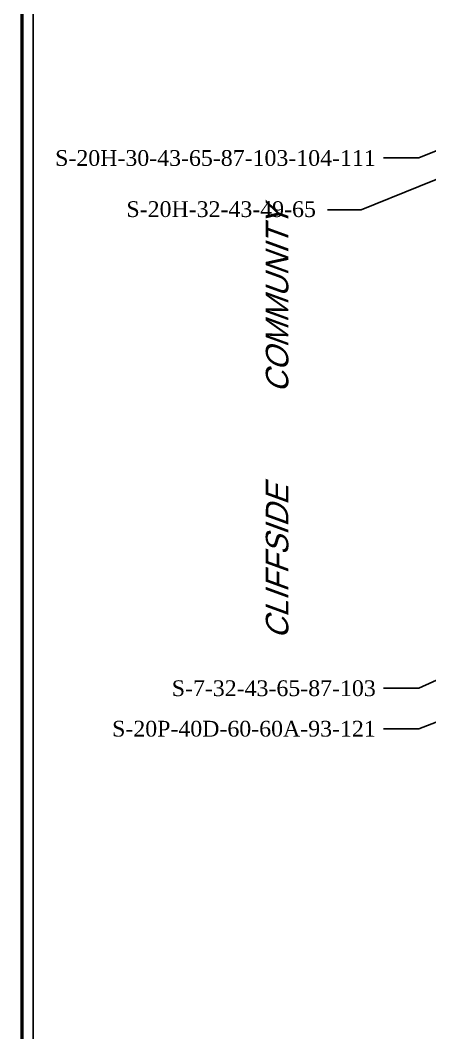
# Model space of a CAD drawing. Header units: millimetres. Extents: x 1745962 to 1749233, y 4525379 to 4529927.
# Drawn here: x 1745962 to 1746325, y 4526030 to 4526928 of the extents above; entities that cross this region are included whole.
import ezdxf
from ezdxf.enums import TextEntityAlignment as Align

# ---------------------------------------------------------------- set-up
doc = ezdxf.new("R2010")
doc.units = ezdxf.units.MM
doc.header["$LTSCALE"] = 10
doc.header["$MEASUREMENT"] = 0
doc.layers.add('LEGEND', color=7, linetype='Continuous')
doc.layers.add('ZONING_STANDARDS', color=140, linetype='Continuous')
doc.styles.add('DUTCH', font='dutcheb.ttf')
doc.styles.add('Univers Condensed', font='UNVR57W.TTF')

msp = doc.modelspace()

# ---------------------------------------------------------------- linework, layer by layer
at = {"layer": 'LEGEND'}
msp.add_line((1745973.94, 4525390.05), (1745973.94, 4529869.67), dxfattribs=at)
at = {"layer": 'LEGEND', "const_width": 3}
msp.add_lwpolyline([(1749213.08, 4525380.34), (1745963.94, 4525380.05), (1745963.94, 4529879.67), (1749213.39, 4529879.66)], close=True, dxfattribs=at)
at = {"layer": 'ZONING_STANDARDS'}
for p, q in [((1747010.94, 4527092.28), (1746315.87, 4526806.13)), ((1747010.94, 4527066.91), (1746315.87, 4526780.76)), ((1746315.87, 4526806.13), (1746284.35, 4526806.13)), ((1746315.87, 4526780.76), (1746264.76, 4526760.23)), ((1746264.76, 4526760.23), (1746234.82, 4526760.23)), ((1746891.39, 4526600.79), (1746315.87, 4526335.63)), ((1746315.87, 4526299.7), (1746888.64, 4526519.88)), ((1746315.87, 4526335.63), (1746284.35, 4526335.63)), ((1746315.87, 4526299.7), (1746284.35, 4526299.7))]:
    msp.add_line(p, q, dxfattribs=at)

# ---------------------------------------------------------------- texts
at = {"layer": 'LEGEND', "linetype": 'Continuous', "style": 'Univers Condensed', "oblique": 20}
msp.add_text('CLIFFSIDE           COMMUNITY', height=20, rotation=90, dxfattribs=at).set_placement((1746200.11, 4526379.14))
at = {"layer": 'ZONING_STANDARDS', "style": 'DUTCH'}
for s, p in [('S-20H-30-43-65-87-103-104-111', (1746277.62, 4526806.13)), ('S-20H-32-43-49-65', (1746224.53, 4526760.76)), ('S-7-32-43-65-87-103', (1746277.62, 4526335.63)), ('S-20P-40D-60-60A-93-121', (1746277.62, 4526299.7))]:
    msp.add_text(s, height=14, dxfattribs=at).set_placement(p, align=Align.MIDDLE_RIGHT)

doc.saveas('drawing.dxf')
